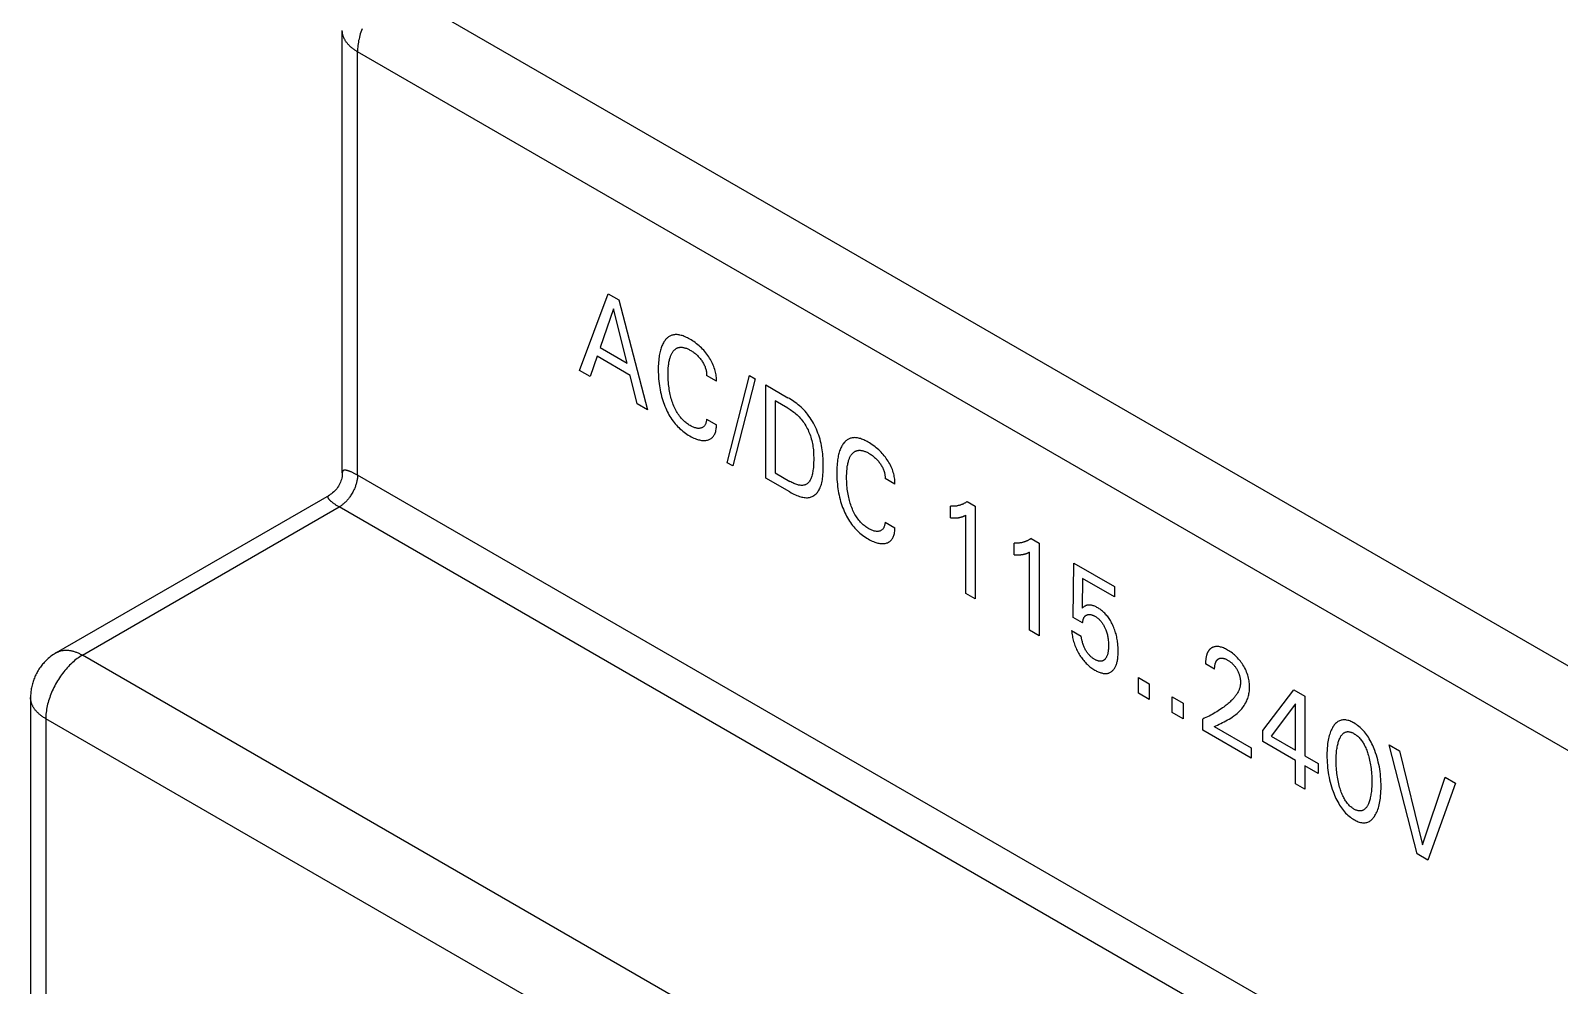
# Model space of a CAD drawing. Extents: x 0 to 420, y 0 to 297.
# Drawn here: x 152.38 to 181.86, y 187.61 to 206.03 of the extents above; entities that cross this region are included whole.
import ezdxf

# ---------------------------------------------------------------- set-up
doc = ezdxf.new("R2010")
doc.units = 0
doc.header["$LTSCALE"] = 23.1
doc.layers.add('40000_ISO', color=7, linetype='CONTINUOUS')

msp = doc.modelspace()

# ---------------------------------------------------------------- linework, layer by layer
at = {"layer": '40000_ISO', "color": 7, "linetype": 'CONTINUOUS'}
for p, q in [((233.64, 163.976), (159.394, 206.842)), ((158.394, 197.501), (158.394, 206.026)), ((158.687, 197.453), (158.687, 205.618)), ((232.933, 162.751), (158.687, 205.618)), ((162.965, 199.473), (163.52, 200.949)), ((163.52, 200.949), (163.724, 200.832)), ((163.724, 200.832), (164.279, 198.715)), ((163.623, 200.658), (163.364, 199.915)), ((163.883, 199.616), (163.623, 200.658)), ((163.364, 199.915), (163.883, 199.616)), ((163.305, 199.746), (163.17, 199.355)), ((163.941, 199.378), (163.305, 199.746)), ((163.17, 199.355), (162.965, 199.473)), ((164.078, 198.831), (163.941, 199.378)), ((165.608, 199.268), (165.418, 199.378)), ((165.814, 197.694), (166.244, 199.376)), ((166.354, 199.313), (165.923, 197.631)), ((166.244, 199.376), (166.354, 199.313)), ((166.557, 197.399), (166.557, 199.196)), ((166.557, 199.196), (166.986, 198.948)), ((164.279, 198.715), (164.078, 198.831)), ((166.742, 198.885), (166.742, 197.496)), ((166.986, 198.745), (166.742, 198.885)), ((165.418, 198.534), (165.608, 198.424)), ((158.394, 197.485), (158.392, 197.456)), ((158.394, 197.502), (158.394, 197.485)), ((165.923, 197.631), (165.814, 197.694)), ((166.742, 197.496), (167.023, 197.334)), ((158.287, 197.193), (158.269, 197.171)), ((158.304, 197.216), (158.287, 197.193)), ((158.32, 197.24), (158.304, 197.216)), ((158.334, 197.265), (158.32, 197.24)), ((158.347, 197.29), (158.334, 197.265)), ((158.359, 197.317), (158.347, 197.29)), ((158.368, 197.344), (158.359, 197.317)), ((158.377, 197.371), (158.368, 197.344)), ((158.383, 197.399), (158.377, 197.371)), ((158.389, 197.428), (158.383, 197.399)), ((158.392, 197.456), (158.389, 197.428)), ((232.933, 154.587), (158.687, 197.453)), ((167.022, 197.131), (166.557, 197.399)), ((169.049, 197.281), (168.859, 197.391)), ((152.884, 194.032), (158.145, 197.07)), ((158.159, 197.078), (158.144, 197.069)), ((158.183, 197.094), (158.159, 197.078)), ((158.206, 197.111), (158.183, 197.094)), ((158.228, 197.13), (158.206, 197.111)), ((158.249, 197.15), (158.228, 197.13)), ((158.269, 197.171), (158.249, 197.15)), ((170.441, 196.943), (170.594, 196.855)), ((153.384, 193.982), (158.333, 196.84)), ((232.58, 153.974), (158.333, 196.84)), ((170.117, 196.63), (170.117, 196.854)), ((170.413, 195.173), (170.413, 196.682)), ((170.594, 196.855), (170.594, 195.069)), ((168.859, 196.547), (169.049, 196.437)), ((171.348, 195.919), (171.348, 196.143)), ((171.672, 196.232), (171.826, 196.144)), ((171.826, 196.144), (171.826, 194.358)), ((171.645, 194.462), (171.645, 195.971)), ((172.486, 194.712), (172.497, 195.756)), ((172.497, 195.756), (173.281, 195.304)), ((172.667, 195.462), (172.657, 194.89)), ((173.281, 195.108), (172.667, 195.462)), ((170.594, 195.069), (170.413, 195.173)), ((173.281, 195.304), (173.281, 195.108)), ((172.667, 194.608), (172.486, 194.712)), ((171.826, 194.358), (171.645, 194.462)), ((172.455, 194.456), (172.64, 194.35)), ((227.63, 151.116), (153.384, 193.982)), ((175.212, 193.714), (175.036, 193.815)), ((173.742, 193.251), (173.742, 193.554)), ((173.742, 193.554), (173.951, 193.433)), ((173.951, 193.433), (173.951, 193.13)), ((152.384, 193.166), (152.384, 158.055)), ((173.951, 193.13), (173.742, 193.251)), ((174.395, 192.875), (174.395, 193.178)), ((174.395, 193.178), (174.604, 193.057)), ((176.142, 192.531), (176.739, 193.317)), ((176.739, 193.317), (176.953, 193.194)), ((176.953, 193.194), (176.953, 192.043)), ((174.604, 192.754), (174.395, 192.875)), ((174.604, 193.057), (174.604, 192.754)), ((176.771, 193.043), (176.3, 192.42)), ((176.771, 192.148), (176.771, 193.043)), ((152.677, 192.758), (152.677, 157.648)), ((226.923, 149.892), (152.677, 192.758)), ((174.981, 192.536), (174.981, 192.751)), ((175.914, 191.997), (174.981, 192.536)), ((175.201, 192.605), (175.914, 192.193)), ((176.142, 192.315), (176.142, 192.531)), ((175.914, 192.193), (175.914, 191.997)), ((176.771, 191.952), (176.142, 192.315)), ((176.3, 192.42), (176.771, 192.148)), ((179.114, 190.15), (178.577, 192.256)), ((178.577, 192.256), (178.777, 192.141)), ((176.771, 191.502), (176.771, 191.952)), ((176.953, 192.043), (177.209, 191.895)), ((177.209, 191.895), (177.209, 191.699)), ((178.777, 192.141), (179.22, 190.324)), ((176.953, 191.847), (176.953, 191.398)), ((177.209, 191.699), (176.953, 191.847)), ((179.22, 190.324), (179.658, 191.632)), ((179.658, 191.632), (179.858, 191.516)), ((176.953, 191.398), (176.771, 191.502)), ((179.858, 191.516), (179.321, 190.03)), ((179.321, 190.03), (179.114, 190.15))]:
    msp.add_line(p, q, dxfattribs=at)
for points in [[(158.774, 206.059), (158.762, 206.027), (158.751, 205.994), (158.741, 205.962), (158.732, 205.929), (158.723, 205.897), (158.716, 205.864), (158.709, 205.833), (158.703, 205.801), (158.698, 205.77), (158.694, 205.738), (158.691, 205.708), (158.689, 205.678), (158.687, 205.648), (158.687, 205.618)], [(158.687, 205.618), (158.673, 205.626), (158.66, 205.634), (158.646, 205.643), (158.633, 205.652), (158.62, 205.661), (158.607, 205.67), (158.594, 205.68), (158.582, 205.689), (158.571, 205.698), (158.559, 205.708), (158.548, 205.718), (158.537, 205.728), (158.527, 205.738), (158.517, 205.749), (158.508, 205.758), (158.5, 205.767), (158.493, 205.776), (158.485, 205.785), (158.478, 205.795), (158.471, 205.804), (158.464, 205.814), (158.457, 205.824), (158.451, 205.833), (158.446, 205.843), (158.44, 205.853), (158.435, 205.862), (158.43, 205.872), (158.425, 205.882), (158.421, 205.893), (158.417, 205.903), (158.413, 205.913), (158.41, 205.923), (158.407, 205.933), (158.404, 205.943), (158.402, 205.953), (158.4, 205.964), (158.398, 205.974), (158.397, 205.984), (158.396, 205.995), (158.395, 206.005), (158.394, 206.015), (158.394, 206.026)], [(165.608, 199.268), (165.608, 199.291), (165.607, 199.315), (165.605, 199.339), (165.602, 199.363), (165.599, 199.388), (165.594, 199.414), (165.589, 199.439), (165.582, 199.467), (165.575, 199.494), (165.566, 199.522), (165.556, 199.55), (165.545, 199.577), (165.533, 199.604), (165.52, 199.632), (165.506, 199.659), (165.491, 199.686), (165.475, 199.712), (165.458, 199.738), (165.441, 199.763), (165.422, 199.789), (165.402, 199.814), (165.382, 199.838), (165.361, 199.861), (165.34, 199.884), (165.317, 199.907), (165.294, 199.929), (165.271, 199.95), (165.247, 199.97), (165.223, 199.989), (165.197, 200.009), (165.17, 200.028), (165.144, 200.046), (165.117, 200.062), (165.091, 200.078), (165.069, 200.09), (165.048, 200.101), (165.027, 200.111), (165.006, 200.121), (164.986, 200.13), (164.965, 200.138), (164.944, 200.145), (164.924, 200.15), (164.903, 200.155), (164.885, 200.159), (164.867, 200.161), (164.849, 200.163), (164.831, 200.164), (164.814, 200.163), (164.797, 200.162), (164.781, 200.16), (164.765, 200.156), (164.749, 200.152), (164.735, 200.147), (164.721, 200.141), (164.708, 200.135), (164.695, 200.127), (164.683, 200.119), (164.671, 200.11), (164.659, 200.101), (164.648, 200.09), (164.637, 200.08), (164.627, 200.068), (164.615, 200.053), (164.604, 200.038), (164.593, 200.022), (164.583, 200.005), (164.574, 199.987), (164.565, 199.969), (164.556, 199.95), (164.548, 199.93), (164.54, 199.908), (164.533, 199.885), (164.526, 199.861), (164.52, 199.837), (164.514, 199.812), (164.509, 199.787), (164.505, 199.762), (164.501, 199.736), (164.497, 199.702), (164.493, 199.667), (164.49, 199.631), (164.488, 199.596), (164.486, 199.559), (164.486, 199.523), (164.485, 199.486)], [(164.682, 199.556), (164.684, 199.574), (164.686, 199.592), (164.689, 199.611), (164.692, 199.63), (164.695, 199.649), (164.699, 199.668), (164.703, 199.686), (164.708, 199.703), (164.713, 199.721), (164.719, 199.738), (164.723, 199.751), (164.728, 199.763), (164.734, 199.776), (164.739, 199.788), (164.746, 199.8), (164.752, 199.811), (164.759, 199.822), (164.766, 199.833), (164.773, 199.843), (164.78, 199.851), (164.786, 199.859), (164.794, 199.866), (164.801, 199.873), (164.809, 199.88), (164.816, 199.886), (164.825, 199.892), (164.833, 199.897), (164.842, 199.902), (164.851, 199.906), (164.86, 199.91), (164.87, 199.913), (164.881, 199.916), (164.892, 199.918), (164.902, 199.919), (164.914, 199.92), (164.925, 199.92), (164.937, 199.92), (164.948, 199.919), (164.96, 199.917), (164.973, 199.915), (164.986, 199.912), (164.999, 199.909), (165.013, 199.904), (165.027, 199.9), (165.04, 199.894), (165.054, 199.888), (165.068, 199.882), (165.082, 199.875), (165.096, 199.867), (165.11, 199.86), (165.125, 199.85), (165.141, 199.84), (165.157, 199.83), (165.172, 199.819), (165.188, 199.807), (165.202, 199.795), (165.216, 199.784), (165.23, 199.771), (165.243, 199.758), (165.257, 199.744), (165.269, 199.73), (165.282, 199.716), (165.294, 199.702), (165.305, 199.687), (165.317, 199.671), (165.327, 199.656), (165.337, 199.641), (165.347, 199.625), (165.356, 199.609), (165.365, 199.593), (165.373, 199.577), (165.38, 199.56), (165.387, 199.544), (165.392, 199.528), (165.398, 199.511), (165.402, 199.495), (165.406, 199.479), (165.41, 199.464), (165.412, 199.449), (165.414, 199.434), (165.416, 199.419), (165.417, 199.405), (165.418, 199.391), (165.418, 199.378)], [(165.418, 198.534), (165.416, 198.518), (165.414, 198.504), (165.411, 198.489), (165.408, 198.475), (165.404, 198.462), (165.399, 198.449), (165.394, 198.438), (165.389, 198.427), (165.383, 198.417), (165.377, 198.408), (165.37, 198.399), (165.363, 198.392), (165.355, 198.385), (165.346, 198.378), (165.337, 198.373), (165.328, 198.368), (165.318, 198.364), (165.308, 198.361), (165.297, 198.358), (165.285, 198.357), (165.273, 198.356), (165.261, 198.356), (165.248, 198.356), (165.235, 198.358), (165.221, 198.36), (165.207, 198.364), (165.193, 198.368), (165.179, 198.372), (165.164, 198.378), (165.148, 198.385), (165.132, 198.393), (165.117, 198.401), (165.101, 198.409), (165.084, 198.42), (165.066, 198.431), (165.048, 198.443), (165.031, 198.456), (165.014, 198.47), (164.997, 198.484), (164.98, 198.499), (164.963, 198.515), (164.946, 198.534), (164.929, 198.553), (164.912, 198.573), (164.896, 198.593), (164.88, 198.615), (164.865, 198.636), (164.851, 198.659), (164.837, 198.684), (164.823, 198.709), (164.81, 198.735), (164.798, 198.761), (164.786, 198.787), (164.775, 198.814), (164.765, 198.84), (164.755, 198.869), (164.746, 198.898), (164.737, 198.926), (164.729, 198.955), (164.722, 198.984), (164.715, 199.012), (164.709, 199.044), (164.703, 199.076), (164.697, 199.107), (164.693, 199.138), (164.689, 199.17), (164.685, 199.2), (164.681, 199.242), (164.679, 199.284), (164.677, 199.325), (164.676, 199.365), (164.675, 199.405), (164.675, 199.436), (164.676, 199.466), (164.678, 199.497), (164.679, 199.526), (164.682, 199.556)], [(164.485, 199.486), (164.486, 199.442), (164.487, 199.398), (164.489, 199.354), (164.492, 199.31), (164.496, 199.264), (164.501, 199.219), (164.507, 199.178), (164.513, 199.138), (164.52, 199.097), (164.529, 199.055), (164.538, 199.014), (164.549, 198.972), (164.559, 198.934), (164.571, 198.896), (164.584, 198.858), (164.597, 198.82), (164.612, 198.783), (164.628, 198.745), (164.643, 198.712), (164.659, 198.68), (164.675, 198.649), (164.692, 198.617), (164.711, 198.586), (164.73, 198.556), (164.749, 198.526), (164.77, 198.498), (164.791, 198.471), (164.812, 198.444), (164.834, 198.419), (164.857, 198.394), (164.88, 198.371), (164.904, 198.348), (164.93, 198.325), (164.956, 198.303), (164.983, 198.282), (165.009, 198.262), (165.036, 198.244), (165.063, 198.227), (165.091, 198.211), (165.117, 198.196), (165.142, 198.183), (165.168, 198.17), (165.194, 198.159), (165.22, 198.149), (165.239, 198.142), (165.259, 198.137), (165.278, 198.132), (165.297, 198.127), (165.316, 198.124), (165.335, 198.122), (165.352, 198.121), (165.37, 198.121), (165.387, 198.122), (165.404, 198.123), (165.42, 198.126), (165.436, 198.13), (165.451, 198.134), (165.465, 198.139), (165.479, 198.146), (165.492, 198.153), (165.505, 198.162), (165.517, 198.171), (165.529, 198.181), (165.539, 198.193), (165.549, 198.205), (165.558, 198.218), (165.566, 198.232), (165.573, 198.247), (165.58, 198.263), (165.586, 198.279), (165.592, 198.298), (165.596, 198.318), (165.6, 198.338), (165.603, 198.358), (165.606, 198.38), (165.607, 198.402), (165.608, 198.424)], [(167.022, 197.131), (167.049, 197.116), (167.075, 197.102), (167.102, 197.088), (167.129, 197.076), (167.155, 197.064), (167.182, 197.054), (167.208, 197.045), (167.231, 197.037), (167.253, 197.031), (167.275, 197.027), (167.297, 197.023), (167.319, 197.02), (167.34, 197.019), (167.36, 197.019), (167.38, 197.021), (167.399, 197.024), (167.417, 197.028), (167.435, 197.034), (167.452, 197.041), (167.468, 197.049), (167.484, 197.059), (167.499, 197.069), (167.513, 197.081), (167.527, 197.093), (167.54, 197.107), (167.553, 197.121), (167.564, 197.137), (167.575, 197.153), (167.586, 197.17), (167.595, 197.188), (167.606, 197.21), (167.615, 197.233), (167.624, 197.258), (167.631, 197.283), (167.638, 197.308), (167.644, 197.335), (167.649, 197.362), (167.653, 197.39), (167.658, 197.429), (167.661, 197.468), (167.664, 197.508), (167.666, 197.548), (167.667, 197.589), (167.667, 197.631), (167.667, 197.669), (167.666, 197.707), (167.665, 197.746), (167.663, 197.784), (167.66, 197.823), (167.657, 197.863), (167.653, 197.902), (167.647, 197.942), (167.641, 197.982), (167.634, 198.023), (167.625, 198.064), (167.615, 198.105), (167.604, 198.146), (167.591, 198.188), (167.578, 198.226), (167.564, 198.264), (167.549, 198.303), (167.533, 198.341), (167.516, 198.379), (167.497, 198.417), (167.477, 198.454), (167.457, 198.49), (167.435, 198.526), (167.412, 198.561), (167.389, 198.594), (167.364, 198.627), (167.34, 198.657), (167.315, 198.686), (167.29, 198.713), (167.263, 198.74), (167.237, 198.765), (167.209, 198.79), (167.182, 198.813), (167.154, 198.835), (167.126, 198.856), (167.098, 198.877), (167.07, 198.896), (167.042, 198.914), (167.014, 198.932), (166.986, 198.948)], [(166.986, 198.745), (167.008, 198.732), (167.03, 198.718), (167.052, 198.703), (167.074, 198.688), (167.096, 198.671), (167.118, 198.654), (167.14, 198.636), (167.161, 198.617), (167.182, 198.598), (167.203, 198.577), (167.223, 198.555), (167.242, 198.533), (167.261, 198.509), (167.279, 198.485), (167.297, 198.46), (167.313, 198.434), (167.329, 198.408), (167.344, 198.381), (167.358, 198.354), (167.372, 198.326), (167.384, 198.298), (167.396, 198.27), (167.407, 198.242), (167.417, 198.213), (167.427, 198.185), (167.436, 198.154), (167.444, 198.123), (167.451, 198.093), (167.458, 198.062), (167.463, 198.032), (167.468, 198.002), (167.471, 197.973), (167.475, 197.943), (167.477, 197.914), (167.479, 197.885), (167.48, 197.857), (167.481, 197.828), (167.482, 197.8), (167.482, 197.772), (167.482, 197.737), (167.481, 197.702), (167.479, 197.668), (167.477, 197.635), (167.475, 197.601), (167.471, 197.569), (167.468, 197.546), (167.465, 197.523), (167.461, 197.501), (167.456, 197.479), (167.451, 197.458), (167.445, 197.437), (167.439, 197.417), (167.433, 197.4), (167.426, 197.385), (167.419, 197.369), (167.412, 197.355), (167.404, 197.341), (167.395, 197.328), (167.385, 197.316), (167.376, 197.306), (167.366, 197.297), (167.355, 197.289), (167.344, 197.282), (167.333, 197.275), (167.321, 197.27), (167.309, 197.265), (167.296, 197.262), (167.282, 197.259), (167.268, 197.257), (167.253, 197.257), (167.238, 197.257), (167.223, 197.258), (167.207, 197.261), (167.191, 197.264), (167.175, 197.268), (167.157, 197.273), (167.138, 197.279), (167.119, 197.287), (167.1, 197.295), (167.081, 197.304), (167.062, 197.313), (167.042, 197.323), (167.023, 197.334)], [(169.049, 197.281), (169.049, 197.304), (169.048, 197.328), (169.046, 197.352), (169.044, 197.376), (169.04, 197.401), (169.036, 197.427), (169.031, 197.452), (169.024, 197.48), (169.016, 197.507), (169.007, 197.535), (168.998, 197.563), (168.987, 197.59), (168.975, 197.617), (168.962, 197.645), (168.947, 197.672), (168.932, 197.699), (168.916, 197.725), (168.9, 197.751), (168.882, 197.776), (168.863, 197.802), (168.843, 197.827), (168.823, 197.851), (168.803, 197.874), (168.781, 197.897), (168.759, 197.92), (168.736, 197.942), (168.712, 197.963), (168.689, 197.983), (168.665, 198.002), (168.638, 198.022), (168.612, 198.041), (168.585, 198.059), (168.559, 198.075), (168.532, 198.091), (168.511, 198.103), (168.49, 198.114), (168.469, 198.124), (168.448, 198.134), (168.427, 198.143), (168.406, 198.151), (168.386, 198.158), (168.365, 198.163), (168.345, 198.168), (168.327, 198.172), (168.308, 198.174), (168.291, 198.176), (168.273, 198.177), (168.256, 198.176), (168.239, 198.175), (168.222, 198.173), (168.206, 198.169), (168.191, 198.165), (168.176, 198.16), (168.163, 198.154), (168.15, 198.148), (168.137, 198.14), (168.124, 198.132), (168.112, 198.123), (168.101, 198.114), (168.09, 198.103), (168.079, 198.093), (168.069, 198.081), (168.057, 198.066), (168.045, 198.051), (168.035, 198.035), (168.025, 198.018), (168.015, 198), (168.006, 197.982), (167.998, 197.963), (167.99, 197.943), (167.982, 197.921), (167.974, 197.898), (167.968, 197.874), (167.962, 197.85), (167.956, 197.825), (167.951, 197.8), (167.947, 197.775), (167.943, 197.749), (167.938, 197.715), (167.935, 197.68), (167.932, 197.644), (167.929, 197.609), (167.928, 197.572), (167.927, 197.536), (167.927, 197.499)], [(168.124, 197.569), (168.125, 197.587), (168.128, 197.605), (168.13, 197.624), (168.133, 197.643), (168.137, 197.662), (168.141, 197.681), (168.145, 197.699), (168.15, 197.716), (168.155, 197.734), (168.16, 197.751), (168.165, 197.764), (168.17, 197.776), (168.175, 197.789), (168.181, 197.801), (168.187, 197.813), (168.193, 197.824), (168.2, 197.835), (168.207, 197.846), (168.215, 197.856), (168.221, 197.864), (168.228, 197.872), (168.235, 197.879), (168.242, 197.886), (168.25, 197.893), (168.258, 197.899), (168.266, 197.905), (168.275, 197.91), (168.283, 197.915), (168.293, 197.919), (168.302, 197.923), (168.312, 197.926), (168.322, 197.929), (168.333, 197.931), (168.344, 197.932), (168.355, 197.933), (168.367, 197.933), (168.378, 197.933), (168.39, 197.932), (168.402, 197.93), (168.414, 197.928), (168.427, 197.925), (168.441, 197.922), (168.454, 197.918), (168.468, 197.913), (168.482, 197.907), (168.496, 197.901), (168.51, 197.895), (168.523, 197.888), (168.537, 197.88), (168.551, 197.873), (168.567, 197.863), (168.583, 197.853), (168.598, 197.843), (168.614, 197.832), (168.629, 197.82), (168.643, 197.809), (168.657, 197.797), (168.671, 197.784), (168.685, 197.771), (168.698, 197.757), (168.711, 197.744), (168.723, 197.729), (168.735, 197.715), (168.747, 197.7), (168.758, 197.684), (168.769, 197.669), (168.779, 197.654), (168.789, 197.638), (168.798, 197.622), (168.806, 197.606), (168.814, 197.59), (168.822, 197.573), (168.828, 197.557), (168.834, 197.541), (168.839, 197.524), (168.844, 197.508), (168.848, 197.492), (168.851, 197.477), (168.854, 197.462), (168.856, 197.447), (168.858, 197.432), (168.859, 197.418), (168.859, 197.404), (168.859, 197.391)], [(158.687, 197.453), (158.674, 197.46), (158.661, 197.467), (158.648, 197.474), (158.636, 197.481), (158.622, 197.488), (158.611, 197.494), (158.6, 197.499), (158.588, 197.505), (158.577, 197.51), (158.565, 197.516), (158.556, 197.519), (158.548, 197.523), (158.539, 197.526), (158.531, 197.53), (158.522, 197.533), (158.513, 197.536), (158.507, 197.538), (158.5, 197.54), (158.494, 197.541), (158.487, 197.543), (158.481, 197.545), (158.474, 197.546), (158.468, 197.547), (158.464, 197.548), (158.46, 197.548), (158.457, 197.549), (158.453, 197.549), (158.449, 197.549), (158.446, 197.549), (158.442, 197.549), (158.438, 197.549), (158.434, 197.548), (158.431, 197.548), (158.428, 197.547), (158.425, 197.547), (158.423, 197.546), (158.42, 197.545), (158.418, 197.544), (158.415, 197.543), (158.413, 197.542), (158.411, 197.54), (158.409, 197.539), (158.407, 197.537), (158.405, 197.535), (158.403, 197.533), (158.402, 197.531), (158.4, 197.529), (158.399, 197.526), (158.398, 197.524), (158.397, 197.521), (158.396, 197.518), (158.396, 197.516), (158.395, 197.513), (158.395, 197.51), (158.394, 197.507), (158.394, 197.505), (158.394, 197.502)], [(167.927, 197.499), (167.927, 197.455), (167.928, 197.411), (167.931, 197.367), (167.934, 197.323), (167.938, 197.277), (167.943, 197.232), (167.948, 197.191), (167.954, 197.151), (167.962, 197.11), (167.97, 197.068), (167.98, 197.027), (167.99, 196.985), (168.001, 196.947), (168.013, 196.909), (168.025, 196.871), (168.039, 196.833), (168.054, 196.796), (168.07, 196.758), (168.084, 196.726), (168.1, 196.693), (168.117, 196.662), (168.134, 196.63), (168.152, 196.599), (168.171, 196.569), (168.191, 196.539), (168.211, 196.511), (168.232, 196.484), (168.254, 196.457), (168.276, 196.432), (168.299, 196.407), (168.322, 196.384), (168.345, 196.361), (168.371, 196.338), (168.398, 196.316), (168.424, 196.295), (168.451, 196.275), (168.478, 196.257), (168.505, 196.24), (168.532, 196.224), (168.558, 196.209), (168.584, 196.196), (168.61, 196.183), (168.636, 196.172), (168.661, 196.162), (168.681, 196.155), (168.7, 196.15), (168.72, 196.145), (168.739, 196.141), (168.758, 196.137), (168.776, 196.135), (168.794, 196.134), (168.811, 196.134), (168.828, 196.135), (168.845, 196.136), (168.861, 196.139), (168.877, 196.143), (168.892, 196.147), (168.907, 196.152), (168.921, 196.159), (168.934, 196.166), (168.947, 196.175), (168.959, 196.184), (168.97, 196.194), (168.981, 196.206), (168.99, 196.218), (168.999, 196.231), (169.007, 196.245), (169.015, 196.26), (169.021, 196.276), (169.027, 196.293), (169.033, 196.311), (169.038, 196.331), (169.042, 196.351), (169.045, 196.371), (169.047, 196.393), (169.049, 196.415), (169.049, 196.437)], [(168.859, 196.547), (168.858, 196.531), (168.855, 196.517), (168.853, 196.502), (168.849, 196.488), (168.845, 196.475), (168.841, 196.462), (168.836, 196.451), (168.831, 196.44), (168.825, 196.43), (168.818, 196.421), (168.812, 196.412), (168.804, 196.405), (168.796, 196.398), (168.788, 196.391), (168.779, 196.386), (168.77, 196.381), (168.76, 196.377), (168.75, 196.374), (168.738, 196.371), (168.727, 196.37), (168.715, 196.369), (168.702, 196.369), (168.69, 196.369), (168.676, 196.371), (168.663, 196.373), (168.649, 196.377), (168.635, 196.381), (168.621, 196.385), (168.605, 196.391), (168.59, 196.398), (168.574, 196.406), (168.558, 196.414), (168.543, 196.422), (168.525, 196.433), (168.508, 196.444), (168.49, 196.456), (168.473, 196.469), (168.455, 196.483), (168.438, 196.497), (168.421, 196.512), (168.405, 196.528), (168.387, 196.547), (168.37, 196.566), (168.354, 196.586), (168.337, 196.606), (168.322, 196.628), (168.307, 196.649), (168.293, 196.672), (168.278, 196.697), (168.264, 196.722), (168.251, 196.748), (168.239, 196.774), (168.228, 196.8), (168.217, 196.827), (168.207, 196.853), (168.197, 196.882), (168.187, 196.911), (168.179, 196.939), (168.171, 196.968), (168.163, 196.997), (168.157, 197.025), (168.15, 197.057), (168.144, 197.089), (168.139, 197.12), (168.134, 197.151), (168.13, 197.183), (168.127, 197.213), (168.123, 197.255), (168.12, 197.297), (168.118, 197.338), (168.117, 197.378), (168.117, 197.418), (168.117, 197.449), (168.118, 197.479), (168.119, 197.51), (168.121, 197.539), (168.124, 197.569)], [(158.687, 197.453), (158.687, 197.438), (158.686, 197.423), (158.685, 197.408), (158.684, 197.393), (158.682, 197.379), (158.679, 197.363), (158.676, 197.347), (158.673, 197.332), (158.67, 197.316), (158.666, 197.301), (158.661, 197.285), (158.656, 197.268), (158.651, 197.253), (158.646, 197.237), (158.64, 197.221), (158.633, 197.205), (158.626, 197.189), (158.619, 197.173), (158.612, 197.158), (158.604, 197.142), (158.594, 197.123), (158.583, 197.104), (158.572, 197.085), (158.561, 197.067), (158.551, 197.053), (158.541, 197.038), (158.531, 197.024), (158.521, 197.011), (158.51, 196.997), (158.5, 196.984), (158.489, 196.971), (158.478, 196.959), (158.466, 196.947), (158.454, 196.935), (158.443, 196.924), (158.431, 196.913), (158.419, 196.902), (158.407, 196.892), (158.395, 196.882), (158.383, 196.873), (158.371, 196.864), (158.359, 196.856), (158.346, 196.848), (158.333, 196.84)], [(158.333, 196.84), (158.321, 196.848), (158.308, 196.855), (158.295, 196.863), (158.283, 196.871), (158.271, 196.878), (158.26, 196.885), (158.249, 196.892), (158.239, 196.9), (158.228, 196.907), (158.218, 196.915), (158.21, 196.92), (158.203, 196.926), (158.196, 196.931), (158.189, 196.937), (158.182, 196.943), (158.175, 196.949), (158.17, 196.954), (158.165, 196.958), (158.16, 196.963), (158.155, 196.968), (158.151, 196.973), (158.146, 196.978), (158.142, 196.983), (158.14, 196.986), (158.137, 196.989), (158.135, 196.992), (158.133, 196.995), (158.131, 196.998), (158.129, 197.001), (158.127, 197.004), (158.126, 197.008), (158.124, 197.011), (158.123, 197.015), (158.122, 197.017), (158.121, 197.02), (158.121, 197.022), (158.12, 197.025), (158.12, 197.028), (158.12, 197.03), (158.119, 197.033), (158.12, 197.035), (158.12, 197.038), (158.12, 197.041), (158.121, 197.043), (158.122, 197.046), (158.123, 197.048), (158.124, 197.05), (158.126, 197.053), (158.127, 197.055), (158.129, 197.057), (158.131, 197.059), (158.133, 197.061), (158.135, 197.063), (158.137, 197.065), (158.14, 197.066), (158.142, 197.068), (158.144, 197.069)], [(170.441, 196.943), (170.432, 196.937), (170.424, 196.932), (170.415, 196.926), (170.406, 196.921), (170.397, 196.916), (170.388, 196.911), (170.379, 196.906), (170.37, 196.901), (170.361, 196.897), (170.351, 196.893), (170.342, 196.889), (170.331, 196.885), (170.321, 196.881), (170.31, 196.878), (170.3, 196.874), (170.289, 196.871), (170.278, 196.868), (170.267, 196.866), (170.256, 196.863), (170.245, 196.861), (170.234, 196.859), (170.223, 196.858), (170.213, 196.856), (170.203, 196.855), (170.192, 196.855), (170.182, 196.854), (170.171, 196.853), (170.16, 196.853), (170.149, 196.853), (170.139, 196.853), (170.128, 196.854), (170.117, 196.854)], [(170.117, 196.63), (170.129, 196.63), (170.141, 196.629), (170.153, 196.629), (170.164, 196.628), (170.176, 196.628), (170.188, 196.628), (170.2, 196.628), (170.21, 196.629), (170.221, 196.629), (170.231, 196.63), (170.241, 196.631), (170.251, 196.632), (170.261, 196.633), (170.271, 196.634), (170.28, 196.636), (170.289, 196.637), (170.298, 196.639), (170.306, 196.641), (170.315, 196.643), (170.323, 196.645), (170.331, 196.647), (170.34, 196.65), (170.348, 196.653), (170.357, 196.656), (170.364, 196.659), (170.37, 196.662), (170.377, 196.665), (170.384, 196.668), (170.394, 196.672), (170.403, 196.677), (170.413, 196.682)], [(171.672, 196.232), (171.664, 196.226), (171.655, 196.221), (171.647, 196.215), (171.638, 196.21), (171.629, 196.205), (171.62, 196.2), (171.611, 196.195), (171.602, 196.19), (171.592, 196.186), (171.583, 196.182), (171.573, 196.178), (171.563, 196.174), (171.553, 196.17), (171.542, 196.167), (171.531, 196.163), (171.521, 196.16), (171.51, 196.157), (171.499, 196.155), (171.488, 196.152), (171.477, 196.15), (171.465, 196.148), (171.455, 196.147), (171.445, 196.145), (171.434, 196.144), (171.424, 196.143), (171.413, 196.143), (171.403, 196.142), (171.392, 196.142), (171.381, 196.142), (171.37, 196.142), (171.359, 196.143), (171.348, 196.143)], [(171.348, 195.919), (171.36, 195.919), (171.372, 195.918), (171.384, 195.918), (171.396, 195.917), (171.408, 195.917), (171.42, 195.917), (171.431, 195.917), (171.442, 195.918), (171.452, 195.918), (171.462, 195.919), (171.473, 195.92), (171.483, 195.921), (171.493, 195.922), (171.503, 195.923), (171.512, 195.925), (171.521, 195.926), (171.529, 195.928), (171.538, 195.93), (171.546, 195.932), (171.555, 195.934), (171.563, 195.936), (171.572, 195.939), (171.58, 195.942), (171.588, 195.945), (171.595, 195.948), (171.602, 195.951), (171.609, 195.953), (171.616, 195.956), (171.625, 195.961), (171.635, 195.966), (171.645, 195.971)], [(173.345, 194.195), (173.344, 194.212), (173.341, 194.23), (173.338, 194.256), (173.333, 194.283), (173.329, 194.31), (173.323, 194.337), (173.317, 194.364), (173.31, 194.391), (173.303, 194.416), (173.295, 194.441), (173.287, 194.467), (173.277, 194.492), (173.268, 194.517), (173.257, 194.542), (173.247, 194.564), (173.237, 194.585), (173.226, 194.607), (173.215, 194.628), (173.203, 194.649), (173.19, 194.669), (173.177, 194.689), (173.164, 194.707), (173.15, 194.726), (173.136, 194.743), (173.122, 194.76), (173.107, 194.776), (173.092, 194.792), (173.077, 194.807), (173.062, 194.82), (173.047, 194.833), (173.032, 194.845), (173.017, 194.856), (173.002, 194.867), (172.987, 194.878), (172.972, 194.887), (172.957, 194.896), (172.942, 194.904), (172.928, 194.912), (172.913, 194.919), (172.899, 194.925), (172.884, 194.931), (172.87, 194.936), (172.859, 194.94), (172.848, 194.943), (172.837, 194.945), (172.826, 194.947), (172.815, 194.949), (172.804, 194.95), (172.794, 194.95), (172.782, 194.95), (172.771, 194.949), (172.76, 194.947), (172.749, 194.945), (172.739, 194.942), (172.728, 194.938), (172.721, 194.934), (172.714, 194.93), (172.706, 194.926), (172.694, 194.919), (172.682, 194.91), (172.669, 194.901), (172.657, 194.89)], [(172.667, 194.608), (172.668, 194.62), (172.67, 194.632), (172.672, 194.643), (172.674, 194.655), (172.677, 194.666), (172.68, 194.676), (172.683, 194.684), (172.686, 194.692), (172.689, 194.699), (172.693, 194.706), (172.697, 194.713), (172.701, 194.72), (172.706, 194.726), (172.711, 194.732), (172.717, 194.738), (172.724, 194.743), (172.731, 194.748), (172.737, 194.753), (172.745, 194.756), (172.752, 194.76), (172.759, 194.762), (172.767, 194.764), (172.775, 194.766), (172.783, 194.767), (172.791, 194.768), (172.799, 194.768), (172.808, 194.768), (172.817, 194.767), (172.826, 194.765), (172.835, 194.763), (172.844, 194.76), (172.853, 194.757), (172.863, 194.753), (172.873, 194.749), (172.883, 194.744), (172.893, 194.739), (172.903, 194.734), (172.915, 194.727), (172.926, 194.719), (172.938, 194.711), (172.949, 194.703), (172.96, 194.694), (172.972, 194.684), (172.983, 194.674), (172.993, 194.664), (173.003, 194.653), (173.013, 194.642), (173.022, 194.631), (173.032, 194.619), (173.041, 194.606), (173.049, 194.594), (173.058, 194.58), (173.066, 194.566), (173.074, 194.552), (173.082, 194.538), (173.089, 194.523), (173.096, 194.509), (173.103, 194.494), (173.111, 194.473), (173.119, 194.453), (173.126, 194.432), (173.132, 194.412), (173.138, 194.391), (173.143, 194.373), (173.147, 194.355), (173.151, 194.336), (173.154, 194.318), (173.157, 194.3), (173.16, 194.283), (173.162, 194.263), (173.164, 194.243), (173.165, 194.224), (173.166, 194.205), (173.167, 194.186), (173.167, 194.168), (173.167, 194.15), (173.166, 194.132), (173.165, 194.115), (173.164, 194.098), (173.162, 194.081)], [(172.455, 194.456), (172.457, 194.431), (172.46, 194.404), (172.464, 194.378), (172.469, 194.351), (172.474, 194.324), (172.48, 194.296), (172.486, 194.271), (172.493, 194.246), (172.501, 194.22), (172.509, 194.195), (172.518, 194.169), (172.528, 194.144), (172.539, 194.12), (172.55, 194.095), (172.562, 194.071), (172.574, 194.047), (172.587, 194.024), (172.601, 194), (172.614, 193.979), (172.628, 193.958), (172.643, 193.937), (172.657, 193.916), (172.673, 193.897), (172.688, 193.877), (172.704, 193.859), (172.721, 193.841), (172.737, 193.823), (172.754, 193.807), (172.772, 193.791), (172.789, 193.775), (172.808, 193.76), (172.827, 193.745), (172.846, 193.732), (172.865, 193.719), (172.884, 193.706), (172.903, 193.695), (172.92, 193.686), (172.936, 193.677), (172.953, 193.669), (172.969, 193.661), (172.985, 193.655), (173.002, 193.648), (173.018, 193.643), (173.034, 193.639), (173.048, 193.635), (173.063, 193.632), (173.077, 193.63), (173.091, 193.629), (173.105, 193.629), (173.118, 193.629), (173.131, 193.63), (173.144, 193.632), (173.157, 193.635), (173.169, 193.638), (173.181, 193.643), (173.193, 193.648), (173.204, 193.654), (173.215, 193.66), (173.225, 193.667), (173.235, 193.675), (173.245, 193.684), (173.254, 193.693), (173.263, 193.704), (173.271, 193.714), (173.279, 193.725), (173.286, 193.737), (173.293, 193.75), (173.3, 193.762), (173.306, 193.777), (173.313, 193.792), (173.318, 193.807), (173.323, 193.823), (173.328, 193.839), (173.332, 193.856), (173.336, 193.873), (173.339, 193.89), (173.343, 193.913), (173.346, 193.936), (173.348, 193.96), (173.35, 193.984), (173.351, 194.008), (173.352, 194.033), (173.352, 194.058), (173.352, 194.085), (173.351, 194.112), (173.35, 194.139), (173.348, 194.167), (173.345, 194.195)], [(173.162, 194.081), (173.161, 194.07), (173.16, 194.06), (173.158, 194.047), (173.155, 194.034), (173.153, 194.022), (173.15, 194.009), (173.146, 193.998), (173.143, 193.986), (173.139, 193.975), (173.135, 193.965), (173.13, 193.955), (173.126, 193.945), (173.121, 193.936), (173.115, 193.928), (173.11, 193.919), (173.104, 193.911), (173.099, 193.906), (173.093, 193.9), (173.088, 193.895), (173.082, 193.89), (173.076, 193.885), (173.07, 193.881), (173.064, 193.877), (173.057, 193.874), (173.05, 193.871), (173.043, 193.869), (173.037, 193.867), (173.029, 193.865), (173.022, 193.865), (173.015, 193.864), (173.007, 193.864), (172.999, 193.864), (172.991, 193.865), (172.983, 193.867), (172.975, 193.868), (172.966, 193.871), (172.957, 193.874), (172.948, 193.877), (172.939, 193.88), (172.93, 193.884), (172.921, 193.889), (172.912, 193.894), (172.903, 193.899), (172.892, 193.905), (172.881, 193.912), (172.87, 193.919), (172.859, 193.927), (172.849, 193.935), (172.838, 193.944), (172.827, 193.953), (172.817, 193.962), (172.807, 193.972), (172.797, 193.982), (172.787, 193.993), (172.778, 194.004), (172.768, 194.016), (172.759, 194.029), (172.75, 194.042), (172.741, 194.055), (172.733, 194.069), (172.725, 194.082), (172.717, 194.096), (172.71, 194.111), (172.703, 194.125), (172.696, 194.14), (172.69, 194.155), (172.683, 194.171), (172.677, 194.188), (172.671, 194.205), (172.666, 194.222), (172.661, 194.239), (172.657, 194.256), (172.653, 194.27), (172.65, 194.284), (172.647, 194.297), (172.645, 194.311), (172.643, 194.324), (172.641, 194.337), (172.64, 194.35)], [(152.884, 194.032), (152.86, 194.018), (152.836, 194.003), (152.813, 193.987), (152.79, 193.971), (152.768, 193.954), (152.746, 193.936), (152.724, 193.918), (152.703, 193.899), (152.683, 193.88), (152.663, 193.859), (152.647, 193.842), (152.631, 193.824), (152.616, 193.806), (152.601, 193.788), (152.586, 193.769), (152.572, 193.75), (152.558, 193.73), (152.545, 193.71), (152.532, 193.69), (152.52, 193.669), (152.508, 193.649), (152.496, 193.627), (152.486, 193.606), (152.475, 193.584), (152.466, 193.563), (152.457, 193.541), (152.448, 193.518), (152.44, 193.496), (152.432, 193.473), (152.425, 193.45), (152.418, 193.427), (152.412, 193.403), (152.407, 193.38), (152.402, 193.356), (152.398, 193.332), (152.394, 193.308), (152.391, 193.284), (152.388, 193.26), (152.386, 193.236), (152.385, 193.212), (152.384, 193.189), (152.384, 193.166)], [(153.384, 193.982), (153.358, 193.967), (153.333, 193.951), (153.308, 193.934), (153.283, 193.916), (153.258, 193.897), (153.233, 193.877), (153.209, 193.856), (153.185, 193.835), (153.16, 193.812), (153.136, 193.788), (153.113, 193.764), (153.09, 193.739), (153.067, 193.713), (153.045, 193.687), (153.023, 193.66), (153.002, 193.632), (152.98, 193.604), (152.96, 193.575), (152.94, 193.546), (152.921, 193.516), (152.902, 193.486), (152.884, 193.455), (152.866, 193.424), (152.849, 193.392), (152.833, 193.361), (152.818, 193.329), (152.803, 193.297), (152.789, 193.264), (152.776, 193.232), (152.763, 193.2), (152.752, 193.167), (152.741, 193.134), (152.731, 193.102), (152.721, 193.07), (152.713, 193.037), (152.705, 193.004), (152.699, 192.973), (152.693, 192.942), (152.688, 192.91), (152.684, 192.878), (152.681, 192.848), (152.678, 192.818), (152.677, 192.788), (152.677, 192.758)], [(152.884, 194.032), (152.893, 194.037), (152.902, 194.042), (152.911, 194.046), (152.921, 194.05), (152.93, 194.054), (152.94, 194.058), (152.95, 194.061), (152.96, 194.064), (152.97, 194.067), (152.981, 194.07), (152.991, 194.072), (153.001, 194.074), (153.012, 194.075), (153.023, 194.077), (153.034, 194.078), (153.046, 194.078), (153.057, 194.079), (153.068, 194.079), (153.079, 194.079), (153.09, 194.078), (153.104, 194.077), (153.117, 194.076), (153.131, 194.074), (153.144, 194.072), (153.158, 194.07), (153.171, 194.067), (153.184, 194.064), (153.199, 194.061), (153.213, 194.057), (153.227, 194.053), (153.241, 194.048), (153.255, 194.043), (153.269, 194.038), (153.283, 194.032), (153.298, 194.026), (153.312, 194.019), (153.327, 194.013), (153.341, 194.005), (153.356, 193.998), (153.37, 193.99), (153.384, 193.982)], [(175.175, 194.134), (175.169, 194.132), (175.164, 194.129), (175.159, 194.126), (175.153, 194.123), (175.148, 194.12), (175.142, 194.116), (175.137, 194.112), (175.132, 194.108), (175.127, 194.104), (175.122, 194.099), (175.117, 194.094), (175.112, 194.089), (175.108, 194.084), (175.103, 194.079), (175.099, 194.074), (175.095, 194.068), (175.091, 194.062), (175.087, 194.056), (175.083, 194.049), (175.079, 194.043), (175.076, 194.036), (175.073, 194.029), (175.07, 194.022), (175.067, 194.014), (175.064, 194.007), (175.061, 193.999), (175.059, 193.991), (175.056, 193.983), (175.054, 193.975), (175.052, 193.967), (175.05, 193.959), (175.048, 193.948), (175.046, 193.938), (175.044, 193.927), (175.042, 193.917), (175.041, 193.906), (175.04, 193.895), (175.039, 193.884), (175.038, 193.872), (175.037, 193.861), (175.037, 193.85), (175.036, 193.838), (175.036, 193.827), (175.036, 193.815)], [(175.201, 192.605), (175.233, 192.62), (175.265, 192.636), (175.297, 192.651), (175.329, 192.667), (175.362, 192.683), (175.394, 192.699), (175.426, 192.716), (175.458, 192.733), (175.49, 192.751), (175.521, 192.77), (175.552, 192.789), (175.582, 192.81), (175.602, 192.825), (175.623, 192.84), (175.643, 192.857), (175.662, 192.873), (175.681, 192.891), (175.699, 192.909), (175.717, 192.929), (175.734, 192.948), (175.751, 192.969), (175.767, 192.991), (175.782, 193.013), (175.796, 193.037), (175.81, 193.061), (175.821, 193.082), (175.831, 193.104), (175.84, 193.126), (175.849, 193.149), (175.857, 193.173), (175.864, 193.198), (175.869, 193.219), (175.874, 193.241), (175.878, 193.264), (175.881, 193.287), (175.884, 193.311), (175.885, 193.335), (175.886, 193.36), (175.886, 193.385), (175.885, 193.409), (175.883, 193.435), (175.88, 193.46), (175.877, 193.486), (175.872, 193.513), (175.866, 193.542), (175.858, 193.571), (175.85, 193.6), (175.84, 193.629), (175.829, 193.658), (175.817, 193.686), (175.804, 193.714), (175.789, 193.742), (175.774, 193.769), (175.758, 193.796), (175.742, 193.82), (175.726, 193.843), (175.709, 193.865), (175.692, 193.887), (175.674, 193.908), (175.655, 193.929), (175.635, 193.949), (175.616, 193.968), (175.595, 193.986), (175.575, 194.003), (175.553, 194.021), (175.53, 194.038), (175.507, 194.053), (175.484, 194.068), (175.461, 194.082), (175.442, 194.093), (175.422, 194.103), (175.402, 194.112), (175.383, 194.121), (175.364, 194.128), (175.344, 194.135), (175.327, 194.14), (175.31, 194.144), (175.293, 194.147), (175.276, 194.149), (175.26, 194.15), (175.244, 194.15), (175.229, 194.148), (175.215, 194.146), (175.201, 194.143), (175.188, 194.139), (175.175, 194.134)], [(175.212, 193.714), (175.212, 193.727), (175.212, 193.74), (175.213, 193.753), (175.214, 193.765), (175.216, 193.777), (175.217, 193.789), (175.219, 193.801), (175.221, 193.81), (175.224, 193.819), (175.226, 193.827), (175.229, 193.835), (175.232, 193.843), (175.235, 193.851), (175.238, 193.858), (175.242, 193.866), (175.246, 193.872), (175.25, 193.878), (175.255, 193.884), (175.259, 193.889), (175.264, 193.894), (175.269, 193.899), (175.275, 193.903), (175.28, 193.907), (175.286, 193.911), (175.292, 193.914), (175.298, 193.917), (175.304, 193.919), (175.311, 193.922), (175.317, 193.923), (175.324, 193.925), (175.331, 193.926), (175.338, 193.926), (175.345, 193.926), (175.353, 193.926), (175.36, 193.925), (175.368, 193.924), (175.376, 193.923), (175.383, 193.921), (175.391, 193.919), (175.401, 193.916), (175.411, 193.913), (175.421, 193.909), (175.431, 193.904), (175.441, 193.899), (175.451, 193.894), (175.461, 193.888), (175.473, 193.881), (175.484, 193.874), (175.495, 193.867), (175.507, 193.858), (175.518, 193.85), (175.529, 193.841), (175.54, 193.832), (175.55, 193.823), (175.559, 193.814), (175.569, 193.804), (175.579, 193.793), (175.588, 193.783), (175.597, 193.772), (175.606, 193.761), (175.614, 193.75), (175.622, 193.738), (175.63, 193.726), (175.638, 193.714), (175.645, 193.7), (175.653, 193.687), (175.66, 193.673), (175.666, 193.659), (175.673, 193.645), (175.678, 193.631), (175.683, 193.619), (175.687, 193.606), (175.691, 193.594), (175.694, 193.581), (175.697, 193.569), (175.7, 193.556), (175.702, 193.544), (175.705, 193.53), (175.707, 193.517), (175.708, 193.503), (175.709, 193.49), (175.71, 193.477), (175.711, 193.464), (175.711, 193.451)], [(175.711, 193.451), (175.71, 193.436), (175.709, 193.421), (175.707, 193.407), (175.705, 193.393), (175.702, 193.379), (175.699, 193.366), (175.695, 193.353), (175.692, 193.34), (175.687, 193.328), (175.683, 193.316), (175.678, 193.304), (175.671, 193.288), (175.663, 193.273), (175.655, 193.258), (175.647, 193.244), (175.638, 193.23), (175.629, 193.217), (175.619, 193.203), (175.61, 193.191), (175.6, 193.178), (175.59, 193.166), (175.579, 193.154), (175.562, 193.136), (175.545, 193.118), (175.527, 193.1), (175.509, 193.083), (175.491, 193.066), (175.472, 193.05), (175.454, 193.034), (175.434, 193.018), (175.415, 193.003), (175.389, 192.983), (175.362, 192.964), (175.335, 192.945), (175.308, 192.927), (175.281, 192.909), (175.252, 192.891), (175.224, 192.874), (175.195, 192.857), (175.165, 192.841), (175.136, 192.825), (175.105, 192.809), (175.075, 192.794), (175.044, 192.779), (175.012, 192.765), (174.981, 192.751)], [(152.677, 192.758), (152.663, 192.766), (152.649, 192.774), (152.636, 192.783), (152.622, 192.792), (152.609, 192.801), (152.596, 192.81), (152.583, 192.82), (152.571, 192.829), (152.56, 192.839), (152.549, 192.848), (152.538, 192.858), (152.527, 192.868), (152.516, 192.879), (152.506, 192.889), (152.498, 192.898), (152.49, 192.907), (152.482, 192.916), (152.475, 192.925), (152.467, 192.935), (152.46, 192.944), (152.453, 192.954), (152.447, 192.964), (152.441, 192.974), (152.435, 192.983), (152.43, 192.993), (152.425, 193.003), (152.42, 193.013), (152.415, 193.023), (152.411, 193.033), (152.407, 193.043), (152.403, 193.053), (152.4, 193.063), (152.397, 193.073), (152.394, 193.083), (152.392, 193.094), (152.389, 193.104), (152.388, 193.114), (152.386, 193.125), (152.385, 193.135), (152.384, 193.145), (152.384, 193.156), (152.384, 193.166)], [(177.493, 192.601), (177.481, 192.58), (177.469, 192.558), (177.458, 192.535), (177.448, 192.512), (177.439, 192.487), (177.43, 192.462), (177.421, 192.434), (177.413, 192.404), (177.406, 192.374), (177.4, 192.342), (177.395, 192.311), (177.39, 192.278), (177.385, 192.235), (177.381, 192.191), (177.379, 192.146), (177.377, 192.1), (177.377, 192.054), (177.377, 192.007), (177.379, 191.958), (177.381, 191.91), (177.385, 191.86), (177.39, 191.811), (177.395, 191.765), (177.402, 191.719), (177.41, 191.672), (177.419, 191.625), (177.429, 191.577), (177.44, 191.533), (177.452, 191.489), (177.465, 191.444), (177.479, 191.399), (177.495, 191.355), (177.507, 191.32), (177.521, 191.286), (177.535, 191.252), (177.551, 191.219), (177.567, 191.185), (177.584, 191.152), (177.603, 191.12), (177.62, 191.092), (177.637, 191.064), (177.656, 191.037), (177.675, 191.011), (177.695, 190.986), (177.716, 190.962), (177.737, 190.938), (177.759, 190.916), (177.782, 190.895), (177.805, 190.876), (177.828, 190.858), (177.851, 190.841), (177.875, 190.825), (177.898, 190.811), (177.919, 190.799), (177.94, 190.789), (177.961, 190.78), (177.981, 190.771), (178.001, 190.765), (178.021, 190.759), (178.041, 190.755), (178.06, 190.752), (178.079, 190.751), (178.097, 190.751), (178.115, 190.752), (178.132, 190.755), (178.148, 190.759), (178.164, 190.764), (178.18, 190.77), (178.195, 190.778), (178.209, 190.787), (178.223, 190.796), (178.236, 190.807), (178.248, 190.819), (178.26, 190.831), (178.271, 190.844), (178.282, 190.858), (178.292, 190.873), (178.302, 190.888)], [(178.302, 190.888), (178.315, 190.911), (178.328, 190.934), (178.339, 190.958), (178.349, 190.983), (178.359, 191.009), (178.368, 191.036), (178.376, 191.066), (178.384, 191.096), (178.391, 191.127), (178.397, 191.159), (178.403, 191.191), (178.407, 191.224), (178.412, 191.268), (178.416, 191.313), (178.418, 191.358), (178.42, 191.405), (178.42, 191.452), (178.42, 191.498), (178.418, 191.546), (178.416, 191.594), (178.412, 191.642), (178.407, 191.691), (178.401, 191.737), (178.395, 191.782), (178.387, 191.828), (178.377, 191.875), (178.367, 191.921), (178.356, 191.965), (178.344, 192.009), (178.331, 192.053), (178.316, 192.098), (178.3, 192.142), (178.288, 192.175), (178.274, 192.209), (178.26, 192.242), (178.245, 192.275), (178.228, 192.307), (178.211, 192.339), (178.193, 192.371), (178.176, 192.399), (178.158, 192.426), (178.14, 192.452), (178.12, 192.478), (178.101, 192.502), (178.08, 192.526), (178.059, 192.548), (178.037, 192.57), (178.015, 192.591), (177.992, 192.61), (177.969, 192.628), (177.945, 192.645), (177.922, 192.66), (177.898, 192.675), (177.878, 192.686), (177.857, 192.696), (177.837, 192.706), (177.817, 192.714), (177.797, 192.721), (177.777, 192.726), (177.757, 192.731), (177.738, 192.734), (177.72, 192.735), (177.702, 192.735), (177.684, 192.734), (177.667, 192.732), (177.651, 192.729), (177.635, 192.724), (177.619, 192.718), (177.604, 192.711), (177.588, 192.702), (177.573, 192.691), (177.559, 192.679), (177.545, 192.667), (177.532, 192.653), (177.519, 192.638), (177.508, 192.623), (177.497, 192.606), (177.493, 192.601)], [(177.622, 191.435), (177.613, 191.468), (177.605, 191.5), (177.597, 191.533), (177.591, 191.565), (177.584, 191.597), (177.578, 191.632), (177.573, 191.666), (177.569, 191.7), (177.565, 191.734), (177.562, 191.768), (177.559, 191.805), (177.557, 191.842), (177.555, 191.878), (177.554, 191.914), (177.554, 191.949), (177.554, 191.984), (177.555, 192.018), (177.557, 192.052), (177.559, 192.086), (177.562, 192.119), (177.564, 192.143), (177.568, 192.168), (177.571, 192.192), (177.575, 192.215), (177.58, 192.239), (177.585, 192.261), (177.59, 192.282), (177.596, 192.302), (177.602, 192.321), (177.608, 192.34), (177.615, 192.359), (177.623, 192.376), (177.629, 192.388), (177.635, 192.4), (177.641, 192.411), (177.647, 192.422), (177.654, 192.432), (177.661, 192.442), (177.669, 192.452), (177.677, 192.46), (177.685, 192.469), (177.694, 192.476), (177.702, 192.482), (177.71, 192.487), (177.719, 192.492), (177.727, 192.496), (177.736, 192.5), (177.746, 192.503), (177.755, 192.505), (177.765, 192.507), (177.776, 192.508), (177.786, 192.508), (177.797, 192.507), (177.807, 192.506), (177.818, 192.504), (177.829, 192.501), (177.841, 192.497), (177.852, 192.493), (177.864, 192.489), (177.875, 192.483), (177.887, 192.477), (177.898, 192.471), (177.913, 192.462), (177.928, 192.452), (177.942, 192.442), (177.956, 192.431), (177.97, 192.419), (177.984, 192.406), (177.998, 192.392), (178.011, 192.378), (178.024, 192.362), (178.037, 192.346), (178.049, 192.33), (178.061, 192.313), (178.072, 192.295), (178.083, 192.277), (178.093, 192.259), (178.103, 192.24), (178.114, 192.218), (178.124, 192.195), (178.134, 192.173), (178.143, 192.15), (178.151, 192.127), (178.159, 192.104), (178.167, 192.081), (178.174, 192.059), (178.176, 192.051)], [(178.176, 192.051), (178.184, 192.021), (178.192, 191.99), (178.2, 191.96), (178.206, 191.929), (178.212, 191.899), (178.218, 191.865), (178.223, 191.831), (178.228, 191.797), (178.232, 191.763), (178.235, 191.73), (178.238, 191.694), (178.24, 191.658), (178.242, 191.622), (178.243, 191.587), (178.243, 191.552), (178.243, 191.516), (178.242, 191.481), (178.24, 191.447), (178.238, 191.413), (178.235, 191.379), (178.233, 191.354), (178.23, 191.329), (178.226, 191.305), (178.222, 191.281), (178.218, 191.257), (178.213, 191.234), (178.207, 191.213), (178.202, 191.193), (178.196, 191.173), (178.189, 191.153), (178.182, 191.134), (178.175, 191.116), (178.169, 191.104), (178.163, 191.092), (178.157, 191.08), (178.151, 191.069), (178.144, 191.058), (178.137, 191.048), (178.129, 191.038), (178.121, 191.029), (178.112, 191.02), (178.104, 191.012), (178.096, 191.006), (178.088, 191), (178.079, 190.995), (178.07, 190.991), (178.061, 190.987), (178.052, 190.984), (178.042, 190.981), (178.032, 190.98), (178.022, 190.979), (178.011, 190.978), (178.001, 190.979), (177.99, 190.98), (177.979, 190.982), (177.968, 190.985), (177.957, 190.988), (177.945, 190.992), (177.934, 190.997), (177.922, 191.002), (177.91, 191.008), (177.898, 191.015), (177.884, 191.023), (177.869, 191.033), (177.855, 191.044), (177.84, 191.055), (177.826, 191.067), (177.812, 191.08), (177.799, 191.094), (177.785, 191.109), (177.772, 191.124), (177.76, 191.141), (177.747, 191.158), (177.736, 191.175), (177.724, 191.193), (177.713, 191.212), (177.703, 191.23), (177.693, 191.249), (177.682, 191.272), (177.672, 191.295), (177.662, 191.318), (177.653, 191.342), (177.645, 191.365), (177.637, 191.388), (177.629, 191.412), (177.622, 191.435)]]:
    msp.add_lwpolyline(points, dxfattribs=at)

doc.saveas('drawing.dxf')
